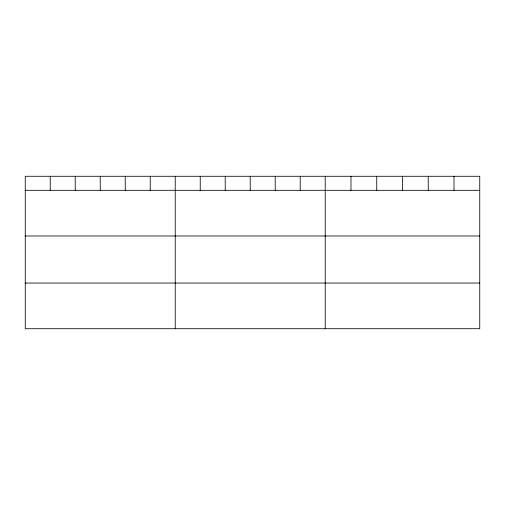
<?xml version="1.0" encoding="UTF-8"?>
<svg xmlns="http://www.w3.org/2000/svg" width="505" height="505" viewBox="0 0 505 505"><rect width="100%" height="100%" fill="white"/><g stroke="black" fill="none" stroke-linecap="round" stroke-linejoin="round"><path stroke-width="0.76" d="M479.75 190.309L479.75 328.723L25.25 328.723L25.25 176.277L479.75 176.277L479.75 190.309L25.25 190.309M25.25 235.986L479.75 235.986M25.25 283.046L479.75 283.046M453.995 176.277L453.995 190.309M428.24 176.277L428.24 190.309M402.485 176.277L402.485 190.309M376.73 176.277L376.73 190.309M350.975 176.277L350.975 190.309M325.22 176.277L325.22 328.723M300.223 176.277L300.223 190.309M275.225 176.277L275.225 190.309M250.227 176.277L250.227 190.309M225.23 176.277L225.23 190.309M200.232 176.277L200.232 190.309M175.235 176.277L175.235 328.723M150.237 176.277L150.237 190.309M125.24 176.277L125.24 190.309M100.243 176.277L100.243 190.309M75.245 176.277L75.245 190.309M50.247 176.277L50.247 190.309"/></g></svg>
